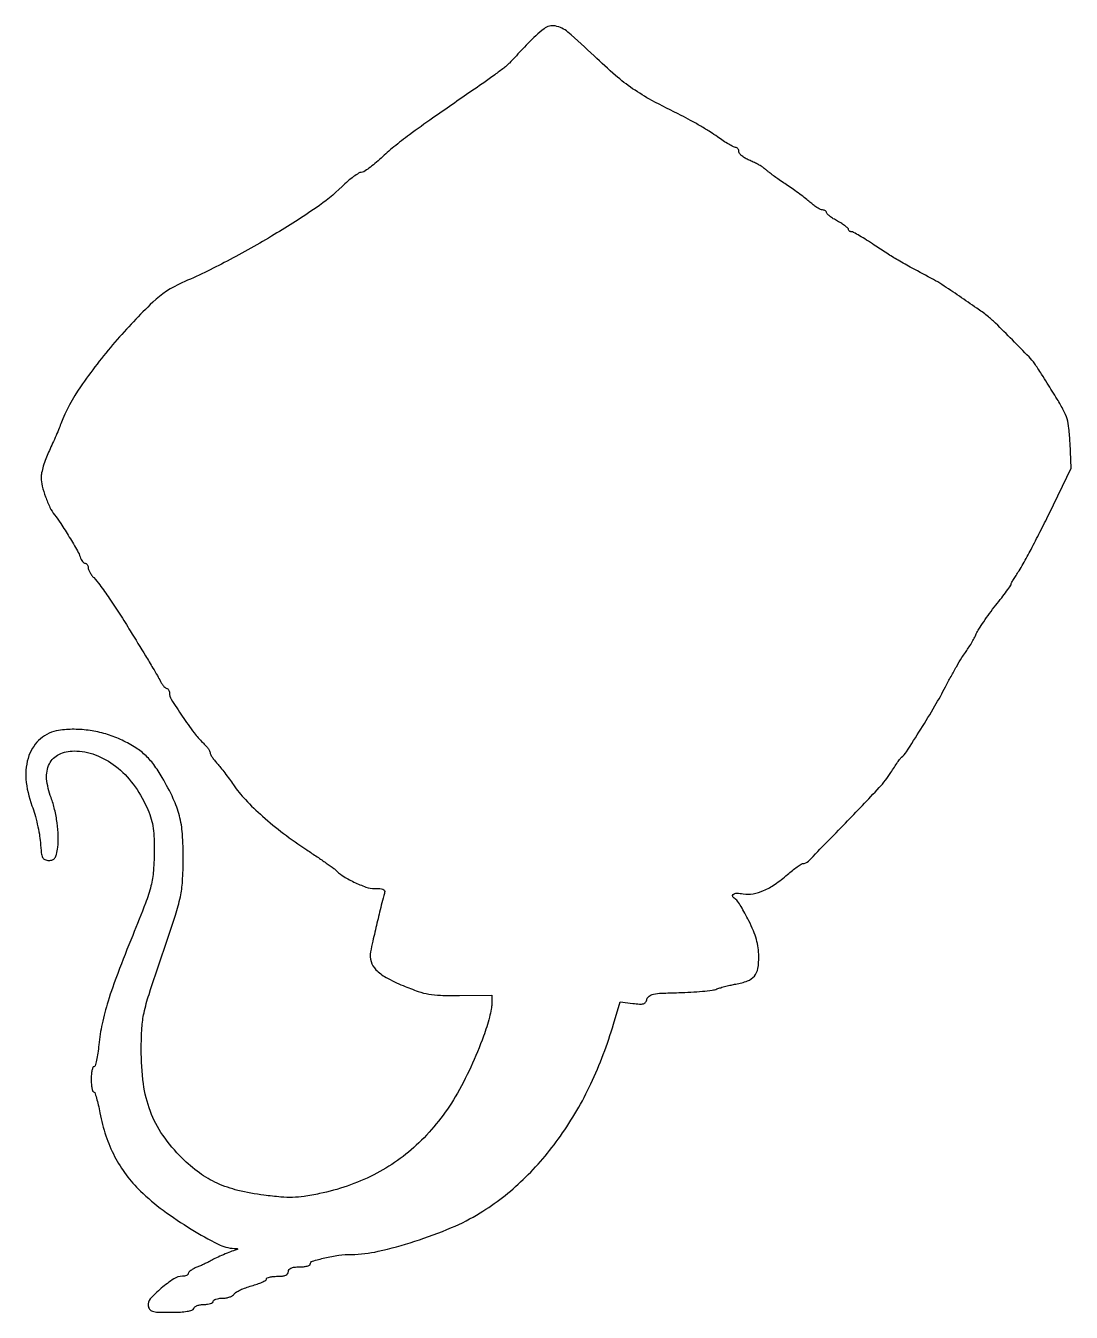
# Model space of a CAD drawing. Extents: x 0 to 334, y 1 to 412.
import ezdxf

# ---------------------------------------------------------------- set-up
doc = ezdxf.new("R2010")
doc.units = 0

msp = doc.modelspace()

# ---------------------------------------------------------------- linework, layer by layer
msp.add_lwpolyline([(160.554298, 406.25, -0.000669), (158.389067, 403.951087, -0.000808), (156.350061, 401.798969, -0.000685), (154.62792, 399.992132, -0.005525), (153.82658, 399.172021, -0.037181), (152.881869, 398.357389, -0.002402), (149.952183, 396.210236, -0.003494), (146.426998, 393.690002, -0.002596), (142.5, 390.95417, 0.001639), (130.09375, 382.346313, 0.006912), (122.741411, 377.056495, 0.011395), (117.704106, 373.144685, 0.018461), (113.627586, 369.569343, -0.014272), (111.665811, 367.819468, -0.018695), (109.771997, 366.342245, -0.016449), (108.135354, 365.241286, -0.140735), (107.295101, 365, 0.142643), (106.462051, 364.757406, 0.017308), (104.873248, 363.667265, 0.019418), (103.040009, 362.200478, 0.014866), (101.15, 360.46303, -0.043803), (92.874532, 353.694722, -0.0141), (79.512391, 345.1338, -0.014227), (64.404169, 336.620298, -0.018154), (50, 329.690794, 0.088045), (40.690958, 323.488473, 0.024523), (28.593633, 310.719551, 0.025467), (17.546604, 296.439609, 0.061193), (11.318643, 284.629508, -0.007847), (10.548861, 282.69515, -0.00387), (9.513078, 280.260054, -0.003839), (8.398797, 277.748621, -0.005593), (7.374951, 275.553656, 0.022411), (6.465768, 273.420042, 0.019157), (5.697642, 271.099817, 0.019589), (5.162696, 268.934645, 0.050805), (5, 267.337583, 0.062675), (5.329138, 264.722143, 0.024465), (6.404813, 261.236051, 0.0246), (7.829273, 257.842352, 0.056655), (9.297106, 255.5, -0.024539), (11.252856, 252.783008, -0.007094), (14.002654, 248.403335, -0.005363), (16.628254, 243.980514, -0.054474), (17.490787, 242.029029, 0.039142), (17.805973, 241.2525, 0.049228), (18.219558, 240.596027, 0.05753), (18.663894, 240.142812, 0.171749), (19.067388, 240, -0.139366), (19.423028, 239.898908, -0.100016), (19.726045, 239.614765, -0.085464), (19.930098, 239.189793, -0.069394), (20, 238.688561, 0.095906), (20.123442, 238.05092, 0.031687), (20.536591, 237.186395, 0.030212), (21.12761, 236.263435, 0.030023), (21.826694, 235.416397, -0.030619), (23.747537, 233.083382, -0.006717), (26.742597, 228.835789, -0.006877), (30.1186, 223.760385, -0.006114), (33.491292, 218.392588, -0.000295), (38.380909, 210.384458, -0.002121), (40.722143, 206.508033, -0.004393), (42.138848, 204.091787, -0.010206), (43.147668, 202.25, 0.027276), (43.65846, 201.388584, 0.035027), (44.222954, 200.660938, 0.037644), (44.760966, 200.143693, 0.174352), (45.160515, 200, -0.170513), (45.480806, 199.887501, -0.094265), (45.753401, 199.568597, -0.074804), (45.937773, 199.093187, -0.055213), (46, 198.531394, 0.141272), (46.569851, 196.554782, 0.007773), (50.121966, 191.096463, 0.012581), (53.869161, 185.82115, 0.042438), (56.680135, 182.664958, -0.021054), (57.556287, 181.762002, -0.025206), (58.299212, 180.839205, -0.025182), (58.836673, 180.013606, -0.128099), (58.982723, 179.489782, 0.118809), (59.122679, 178.949809, 0.021179), (59.655863, 178.044942, 0.02184), (60.387324, 177.017089, 0.018173), (61.25, 175.989782, -0.015065), (62.318626, 174.73316, -0.006026), (63.70821, 172.952077, -0.005957), (65.161219, 170.99474, -0.007476), (66.458801, 169.144949, 0.041426), (70.261218, 164.438677, 0.020682), (75.777944, 159.120605, 0.018974), (82.462961, 153.628307, 0.016281), (89.888336, 148.3579, -0.001937), (93.224685, 146.130897, -0.002908), (96.117199, 144.159372, -0.001188), (98.580551, 142.45064, -0.064455), (99, 142.069513, 0.076844), (101.240636, 140.132247, 0.027624), (104.942823, 138.089059, 0.027344), (108.817848, 136.47633, 0.085131), (111.595191, 136, -0.014065), (113.73693, 135.939739, -0.149336), (114.546604, 135.641669, -0.261881), (114.814086, 135.025097, -0.047015), (114.559722, 133.75, 0.012074), (113.709328, 130.637568, 0.002292), (112.323629, 124.925242, 0.002398), (110.987307, 119.181807, 0.010345), (110.280113, 115.748116, 0.118303), (110.443252, 112.677743, 0.120457), (111.983494, 110.039018, 0.077017), (115.226951, 107.578673, 0.024699), (120.697622, 104.964075, 0.013776), (125.502186, 103.106653, 0.042157), (128.87744, 102.219299, 0.037129), (132.575757, 101.853479, 0.008897), (138.75, 101.812866), (149, 101.927826), (149, 99.02351, -0.051011), (148.838679, 97.446388, -0.0116), (148.233037, 94.825143, -0.011891), (147.388536, 91.821087, -0.011311), (146.389062, 88.809597, -0.046881), (137.33834, 69.422048, -0.068808), (125.703037, 54.670845, -0.074477), (111.276548, 44.439817, -0.067167), (93.97241, 38.434278, -0.012287), (89.019482, 37.556786, -0.030691), (85.361189, 37.228817, -0.029257), (81.589888, 37.343679, -0.010287), (76.205024, 37.935789, -0.026972), (67.907734, 39.480154, -0.046915), (61.2915, 41.759068, -0.050769), (55.57843, 45.082918, -0.038498), (50.054898, 49.785937, -0.045282), (43.892892, 57.131492, -0.062469), (39.900665, 64.749133, -0.057588), (37.710422, 73.588193, -0.031974), (37, 84.686367, -0.015402), (37.207655, 91.426088, -0.039238), (37.88983, 96.265601, -0.023954), (39.490417, 102.131691, -0.00294), (43.675676, 114.754866, 0.002939), (47.906041, 127.513984, 0.024691), (49.493928, 133.367394, 0.039128), (50.175802, 138.302066, 0.013517), (50.406648, 145.5, 0.018818), (50.14646, 153.477089, 0.045542), (49.200467, 159.292452, 0.046865), (47.236446, 164.741471, 0.020976), (43.704579, 171.5, 0.029164), (40.973805, 175.651691, 0.04815), (38.156762, 178.759627, 0.04773), (34.77906, 181.289423, 0.028088), (30.327176, 183.671394, 0.037454), (25.637646, 185.437916, 0.034919), (20.626158, 186.535311, 0.035067), (15.533134, 186.921376, 0.03862), (10.600623, 186.56736, 0.141104), (4.819059, 183.921354, 0.13083), (1.125587, 178.534744, 0.106005), (0.146595, 171.025684, 0.069914), (2.063666, 162.5, -0.020651), (2.962014, 159.784467, -0.013307), (3.787325, 156.573437, -0.013378), (4.427883, 153.384194, -0.02442), (4.752537, 150.75, 0.009515), (5.06659, 147.376489, 0.082136), (5.476682, 145.92724, 0.189596), (6.202488, 145.242367, 0.095702), (7.457152, 145, 0.081293), (8.664461, 145.197596, 0.164598), (9.421728, 145.774143, 0.097262), (9.910891, 146.931493, 0.018162), (10.301871, 149.213951, 0.042206), (10.475478, 152.756289, 0.02466), (10.115667, 156.994109, 0.024297), (9.3203, 161.301464, 0.03318), (8.163687, 165.073609, -0.068576), (6.770317, 171.108258, -0.137925), (7.65785, 175.873558, -0.167229), (10.70784, 178.897718, -0.112915), (15.52663, 180, -0.0917), (22.305612, 178.746196, -0.073204), (28.796573, 175.099017, -0.067072), (34.444019, 169.376351, -0.057067), (38.74269, 162.053608, -0.023775), (39.96738, 158.889294, -0.036068), (40.695951, 156.031569, -0.031858), (41.059556, 152.851118, -0.014099), (41.152343, 148.62288, -0.016286), (40.884091, 141.71701, -0.043311), (40.108433, 136.847506, -0.030849), (38.364791, 131.332295, -0.005144), (34.259797, 121, 0.006175), (29.471933, 108.876124, 0.015828), (26.396494, 99.958813, 0.021337), (24.489131, 92.724538, 0.029234), (23.438734, 86.075027, -0.011434), (23.108698, 83.362773, -0.018536), (22.690574, 81.078289, -0.012953), (22.243837, 79.283856, -0.337197), (21.87079, 79, 0.312936), (21.532259, 78.765122, 0.035844), (21.255794, 77.825, 0.033089), (21.062929, 76.533144, 0.020514), (21, 75, 0.018164), (21.05572, 73.466719, 0.029507), (21.226759, 72.175, 0.029716), (21.470679, 71.219964, 0.326215), (21.771946, 71, -0.318954), (22.125932, 70.748617, -0.010614), (22.689265, 69.017188, -0.0166), (23.26941, 66.837515, -0.010354), (23.810722, 64.25, 0.03389), (25.69808, 56.958206, 0.039185), (28.487718, 50.348279, 0.040519), (32.177256, 44.4461, 0.041421), (36.745944, 39.262929, 0.03203), (44.015716, 33.121085, 0.02199), (52.967377, 27.08217, 0.019674), (61.566122, 22.270493, 0.107185), (66.695136, 20.921053, -0.007706), (67.605392, 20.86717, -0.257311), (67.782017, 20.751897, -0.450779), (67.727776, 20.606974, -0.011852), (67, 20.347931, 0.014174), (64.987075, 19.62091, 0.008797), (62.665648, 18.65979, 0.008669), (60.489008, 17.668206, 0.023731), (59, 16.869665, -0.018829), (58.235856, 16.450166, -0.007012), (57.132812, 15.916817, -0.006937), (55.912818, 15.368362, -0.008332), (54.75, 14.887729, 0.026542), (53.696956, 14.406874, 0.035996), (52.807812, 13.857579, 0.039116), (52.173865, 13.319759, 0.199864), (52, 12.902175, -0.193805), (51.861225, 12.557596, -0.0873), (51.460707, 12.265014, -0.067152), (50.86676, 12.066438, -0.047172), (50.16411, 12, 0.145379), (47.374803, 11.171474, 0.033131), (43.390387, 8.181865, 0.030605), (39.874699, 4.765043, 0.223732), (39.202798, 2.579451, 0.125508), (39.664536, 1.46147, 0.16371), (40.569055, 0.836161, 0.06306), (42.347204, 0.559448, 0.007188), (46.417418, 0.502255, 0.011631), (49.511117, 0.57524, 0.030505), (51.718295, 0.81419, 0.040872), (53.196908, 1.192577, 0.233304), (53.750752, 1.752255, -0.166594), (54.116392, 2.231333, -0.057684), (54.901262, 2.633475, -0.049569), (55.936493, 2.907976, -0.040056), (57.083333, 3, 0.032551), (58.200605, 3.072814, 0.050076), (59.143229, 3.29375, 0.064635), (59.794591, 3.61597, 0.250638), (60, 4, -0.252399), (60.207098, 4.384123, -0.063851), (60.866654, 4.70625, -0.049579), (61.820127, 4.927206, -0.032171), (62.95031, 5, 0.041213), (64.138252, 5.098085, 0.043832), (65.268875, 5.389635, 0.048141), (66.185677, 5.816983, 0.124603), (66.70031, 6.326418, -0.123551), (67.297341, 6.919874, -0.023503), (68.660404, 7.646116, -0.023791), (70.372851, 8.360001, -0.019894), (72.25, 8.956379, 0.015962), (74.070216, 9.518953, 0.024374), (75.604688, 10.13258, 0.021336), (76.762885, 10.723556, 0.270393), (77, 11.129961, -0.296607), (77.219114, 11.466833, -0.043474), (78.028125, 11.744426, -0.03747), (79.158666, 11.937023, -0.023463), (80.5, 12, 0.025511), (82.104033, 12.081893, 0.075863), (83.166667, 12.357143, 0.129352), (83.773926, 12.830552, 0.164293), (84, 13.5, -0.164293), (84.226074, 14.169448, -0.129352), (84.833333, 14.642857, -0.075863), (85.895967, 14.918107, -0.025511), (87.5, 15, 0.02377), (88.841316, 15.063802, 0.03792), (89.971875, 15.258877, 0.044258), (90.779627, 15.540187, 0.294935), (91, 15.881285, -0.329328), (91.697569, 16.825499, -0.016362), (95.64633, 17.899281, -0.024473), (100.106939, 18.728735, -0.033211), (104.19282, 19.009122, 0.056343), (112.740274, 19.993702, 0.021167), (124.375035, 23.20843, 0.02141), (136.117037, 27.557483, 0.038297), (145.267689, 32.252861, 0.054582), (159.02074, 42.920076, 0.046848), (170.942472, 56.834742, 0.044153), (180.67482, 73.577785, 0.037797), (187.914369, 92.653037), (190.026937, 99.806074), (194.07065, 99.263698, 0.016482), (196.267689, 99.042433, 0.089133), (197.454717, 99.173998, 0.162676), (198.161721, 99.668882, 0.094974), (198.614539, 100.610661, -0.173864), (199.312602, 101.624291, -0.105121), (200.662222, 102.217227, -0.040405), (203.218017, 102.535028, -0.00513), (208.769468, 102.716539, 0.008498), (212.651966, 102.869669, 0.009901), (216.333643, 103.150827, 0.009002), (219.429735, 103.505394, 0.057275), (220.962111, 103.89089, -0.018201), (222.182599, 104.301423, -0.008617), (223.78262, 104.745701, -0.008528), (225.474517, 105.153569, -0.011934), (227, 105.455875, 0.046053), (230.74123, 106.466403, 0.130546), (232.930361, 108.014339, 0.131409), (234.054574, 110.437578, 0.04694), (234.358858, 114.269302, 0.031531), (234.143295, 117.041379, 0.033122), (233.581539, 119.718086, 0.029949), (232.612736, 122.519371, 0.018684), (231.163709, 125.677153, 0.0084), (229.894532, 128.089202, 0.011316), (228.660625, 130.225377, 0.008525), (227.567431, 131.955617, 0.109607), (227.022378, 132.48617, -0.100948), (226.069685, 133.382254, -0.399429), (226.175499, 134.105705, -0.169005), (227.316396, 134.497368, -0.039199), (229.36821, 134.327674, 0.082656), (232.521549, 134.34048, 0.060425), (235.883413, 135.342611, 0.049142), (239.52134, 137.370884, 0.027669), (243.512199, 140.481914, -0.009655), (245.10233, 141.816253, -0.013396), (246.580939, 142.9451, -0.009879), (247.843326, 143.818989, -0.141794), (248.359084, 143.980816, 0.1959), (250.20519, 144.781497, 0.001459), (261.997996, 156.900656, 0.004125), (272.829783, 168.283813, 0.048204), (276.566765, 173.138826, -0.005124), (277.660636, 174.845732, -0.006912), (278.687197, 176.36578, -0.004876), (279.574482, 177.615055, -0.071986), (279.94853, 178, 0.085976), (281.531009, 179.721887, 0.003442), (286.100122, 186.9323, 0.006786), (290.618759, 194.396483, 0.012832), (294.022416, 200.551596, -0.005694), (295.766469, 203.814655, -0.005646), (297.589195, 207.046406, -0.00555), (299.246589, 209.837088, -0.021778), (300.361382, 211.5, 0.015542), (301.299708, 212.862635, 0.010264), (302.296003, 214.482415, 0.010333), (303.200581, 216.098662, 0.01965), (303.849056, 217.440137, -0.037297), (304.655428, 218.968273, -0.009262), (306.203596, 221.338346, -0.009419), (308.082008, 223.991932, -0.009325), (310.065194, 226.58193, 0.004136), (311.956499, 228.999548, 0.006347), (313.550401, 231.127465, 0.002535), (314.8783, 232.967495, 0.156267), (315, 233.347383, -0.127772), (315.09427, 233.710262, -0.005891), (315.733627, 234.826626, -0.009464), (316.540633, 236.140454, -0.00662), (317.497454, 237.591387, 0.0243), (318.865213, 239.83411, 0.00368), (321.346107, 244.466403, 0.004117), (324.191806, 249.984921, 0.003551), (327.092187, 255.827751), (334.189466, 270.383911), (333.795031, 278.441955, 0.013139), (333.439301, 283.164354, 0.045833), (332.853405, 286.161278, 0.049903), (331.758267, 288.868601, 0.017697), (329.681478, 292.5, 0.000444), (326.516719, 297.595542, 0.002217), (324.725827, 300.445087, 0.003928), (323.505186, 302.335321, 0.007731), (322.5, 303.815021, 0.039154), (320.706082, 305.986635, 0.002958), (315.363535, 311.445578, 0.003571), (310.012525, 316.772229, 0.027481), (307.355539, 319.107415, 0.01434), (304.015146, 321.581006, 0.003638), (298.449935, 325.400188, 0.003097), (292.862722, 329.124768, 0.023257), (290.127896, 330.746586, -0.002256), (283.31031, 334.411793, -0.007453), (278.865747, 336.913672, -0.00991), (275.215148, 339.138951, -0.007225), (271.244507, 341.75, 0.006829), (268.772734, 343.378218, 0.009717), (266.529704, 344.751562, 0.006179), (264.624733, 345.836225, 0.126988), (263.990284, 346, -0.076472), (263.611951, 346.058204, -0.089548), (263.290896, 346.22695, -0.100755), (263.07627, 346.477955, -0.12733), (263, 346.772596, 0.213495), (262.821552, 347.171469, 0.020012), (261.971875, 347.871924, 0.022892), (260.840804, 348.651783, 0.015966), (259.5, 349.430067, -0.017404), (258.15931, 350.213445, -0.024594), (257.028125, 351.008752, -0.022482), (256.186551, 351.727616, -0.207638), (256, 352.157471, 0.147801), (255.902902, 352.478771, 0.098954), (255.629811, 352.752507, 0.082561), (255.221563, 352.937058, 0.065045), (254.739782, 353, -0.109353), (254.09416, 353.14291, -0.026191), (253.118379, 353.660937, -0.025674), (252.035473, 354.38876, -0.022944), (250.989782, 355.25, 0.016306), (249.724124, 356.320911, 0.006358), (247.909498, 357.720313, 0.006286), (245.905327, 359.186596, 0.007764), (244, 360.5, -0.00265), (242.188037, 361.721896, -0.00301), (240.464882, 362.9125, -0.002736), (239.012985, 363.94053, -0.016734), (238.284704, 364.5, 0.00077), (237.726678, 364.957729, 0.000436), (237.049019, 365.510859, 0.000435), (236.364714, 366.067432, 0.000715), (235.784704, 366.536966, 0.038097), (235.076715, 367.024387, 0.01124), (233.922694, 367.66129, 0.011214), (232.588485, 368.321317, 0.011846), (231.25, 368.908287, -0.033864), (230.005996, 369.520429, -0.042677), (228.954688, 370.255661, -0.048343), (228.220515, 370.999894, -0.172167), (228, 371.62132, 0.079483), (227.915751, 372.147952, 0.091058), (227.672168, 372.595013, 0.100767), (227.309616, 372.8939, 0.122758), (226.883977, 373, -0.122097), (226.219932, 373.16461, -0.011372), (224.734555, 373.992986, -0.014085), (222.990216, 375.085719, -0.010608), (221.133977, 376.380379, 0.016972), (218.86434, 377.920812, 0.007756), (215.804981, 379.783261, 0.007671), (212.518968, 381.64725, 0.010483), (209.5, 383.217745, -0.008979), (200.188046, 388.026402, -0.026431), (194.033926, 391.778275, -0.028563), (188.572636, 395.994517, -0.011989), (181.704232, 402.247576, 0.011906), (173.322178, 409.881242, 0.132738), (169.291508, 411.833057, 0.215556), (165.730098, 410.970627, 0.038637)], format="xyb", close=True)

doc.saveas('drawing.dxf')
